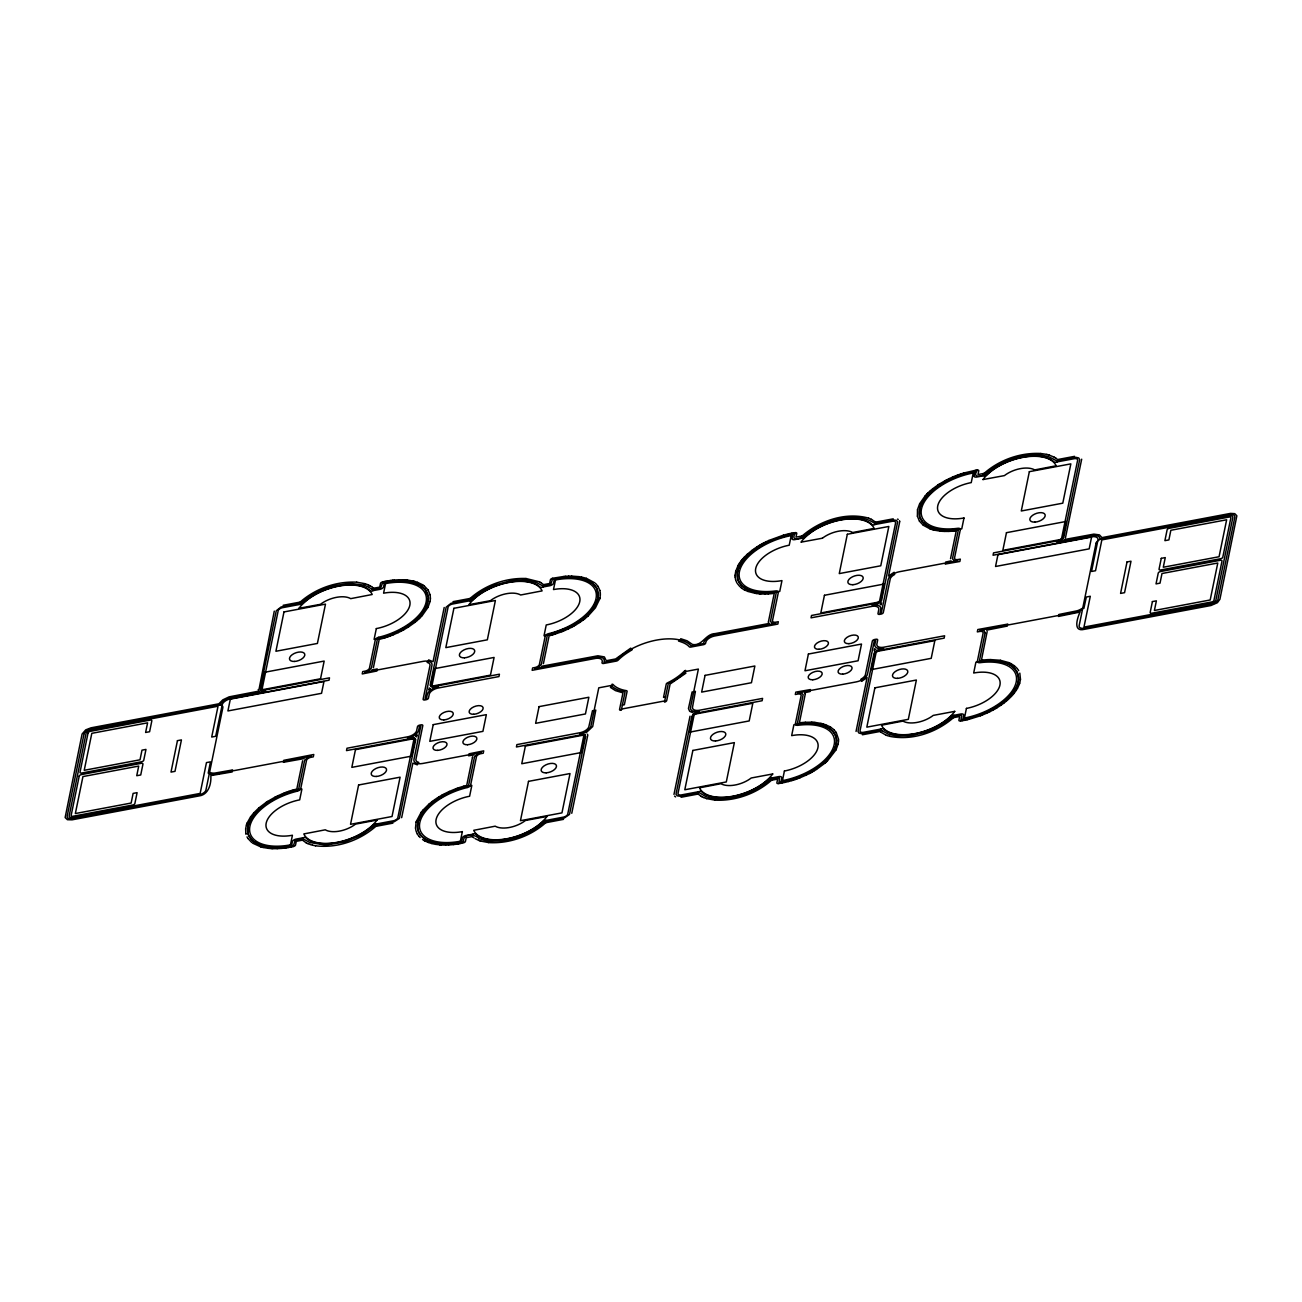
<?xml version="1.0" encoding="UTF-8"?>
<svg xmlns="http://www.w3.org/2000/svg" width="1302" height="1302" viewBox="0 0 1302 1302"><rect width="100%" height="100%" fill="white"/><g stroke="black" fill="none" stroke-linecap="round" stroke-linejoin="round"><path stroke-width="1.5" d="M430.441 598.562L430.165 594.981M600.352 594.933L600.32 593.142M735.109 575.224L735.142 577.014M836.535 740.626C836.144 752.149 826.672 760.775 817.949 767.057M838.521 741.001L838.488 739.194M245.639 828.935L245.85 833.459M430.441 598.611L430.083 601.426M600.352 594.981L600.01 597.797M735.109 575.175L735.679 571.383M838.521 741.05L838.179 743.849M1020.475 679.335L1019.808 673.101M245.639 828.886L246.42 825.045M587.707 735.467L571.757 813.278M673.98 794.432L690.027 716.214M768.457 621.672L774.234 593.419L768.326 593.94M805.173 694.536L799.395 722.805L800.567 722.659M985.142 632.691L983.889 630.51L979.918 630.282L1075.517 612.282A10.481 5.387 -19.8 0 0 1082.108 609.759L1082.467 609.531M1020.475 679.384L1019.694 683.225M1081.685 459.183L1065.443 537.889M960.306 529.702L954.496 558.184A4.199 2.148 -19.8 0 0 957.621 559.616L960.339 559.128L959.851 561.487L945.236 564.043A4.541 2.327 -19.8 0 0 945.626 562.09L951.127 560.853M791.925 538.328L792.527 535.334L791.209 535.578A48.581 24.95 -19.8 0 0 739.78 570.227A48.581 24.95 -19.8 0 0 775.504 590.945A3.597 1.855 -19.8 0 1 778.384 592.231L772.477 620.777A4.199 2.148 -19.8 0 0 775.618 622.226L778.319 621.721L777.831 624.081L713.968 636.125A8.382 4.313 -19.8 0 0 705.961 641.707L705.619 643.155A2.099 1.074 -19.8 0 1 703.389 644.702L690.906 647.061A2.099 1.074 -19.8 0 1 689.311 646.801L688.205 645.694A43.34 22.264 -19.8 0 0 681.19 641.919L678.554 640.991A4.541 2.327 -19.8 0 0 680.767 638.745L687.065 640.796L692.518 644.49C702.575 646.248 705.326 633.797 715.237 633.586L769.108 623.463M973.945 475.735L974.547 472.74L973.229 472.984A48.581 24.95 -19.8 0 0 921.8 507.634A48.581 24.95 -19.8 0 0 957.523 528.335A3.597 1.855 -19.8 0 1 960.404 529.637M580.253 578.267L567.981 577.388L555.726 578.755L553.496 589.562A31.46 16.161 -19.8 0 1 579.748 601.638A31.46 16.161 -19.8 0 1 546.238 624.96L544.024 635.767A50.68 26.024 -19.8 0 0 598.009 598.204L596.983 588.748M737.453 571.969L737.827 579.846L741.619 585.64M917.487 509.766L917.405 516.21M258.252 810.202L251.074 818.925L247.917 826.607A50.68 26.024 -19.8 0 0 290.216 846.056L292.429 835.249A31.46 16.161 -19.8 0 1 266.178 823.173A31.46 16.161 -19.8 0 1 299.688 799.867L301.901 789.045A50.68 26.024 -19.8 0 0 247.917 826.607L248.291 834.484L252.083 840.295M416.656 736.899L417.096 734.8L415.468 736.346M429.269 687.912L428.83 690.011L430.457 688.465M472.447 757.536L466.718 785.415L463.87 786.164M463.463 841.71C462.666 833.264 474.937 833.801 478.99 838.569M543.406 663.646L549.135 635.767L550.339 635.474M794.757 533.869C789.988 543.764 805.84 536.603 808.07 532.697M881.47 602.81L881.047 604.925L879.94 603.884M856.049 731.431L867.083 677.626L861.517 681.32A4.541 2.327 -19.8 0 0 860.964 679.351L861.143 679.074A8.382 4.313 -19.8 0 0 865.358 674.957L872.34 641.072A2.099 1.074 -19.8 0 1 874.586 639.51L875.904 639.266A2.099 1.074 -19.8 0 1 877.662 640.063L876.799 644.457A8.382 4.313 -19.8 0 0 883.082 647.338L944.617 635.783L944.129 638.143L879.989 650.219A4.199 2.148 -19.8 0 0 875.986 653.018L860.004 730.927A4.199 2.148 -19.8 0 0 863.145 732.375L880.901 729.071M899.617 522.183L888.566 575.989L894.132 572.294A4.541 2.327 -19.8 0 0 894.686 574.263L894.507 574.54A8.382 4.313 -19.8 0 0 890.291 578.658L883.309 612.542A2.099 1.074 -19.8 0 1 881.063 614.105L879.745 614.349A2.099 1.074 -19.8 0 1 877.987 613.551L878.85 609.157A8.382 4.313 -19.8 0 0 872.568 606.276L811.032 617.832L811.52 615.472L875.66 603.396A4.199 2.148 -19.8 0 0 879.664 600.596L895.646 522.688A4.199 2.148 -19.8 0 0 892.521 521.256L874.749 524.543M874.179 650.805L874.618 648.689L875.709 649.731M950.525 558.688L956.254 530.809L955.082 530.956M985.142 632.707L979.348 661.09L989.618 660.814M430.083 601.475L427.951 607.399M416.07 822.408L415.517 828.039M598.009 598.204L592.117 609.792M599.783 598.774L599.994 597.846M794.725 533.853L791.453 534.39L789.224 545.212A31.46 16.161 -19.8 0 0 755.713 568.518A31.46 16.161 -19.8 0 0 781.965 580.594L779.752 591.401A50.68 26.024 -19.8 0 1 737.453 571.952L738.267 569.137M838.163 743.914L836.03 749.822M917.487 509.7L919.619 503.793M274.283 611.126L258.724 690.955M302.634 760.759L296.807 789.045L293.943 789.793M373.381 667.682L379.207 639.396L383.716 638.175M444.194 607.497L433.045 661.709L428.618 659.886A4.541 2.327 -19.8 0 1 427.17 662.246L427.251 662.474A8.382 4.313 -19.8 0 1 430.034 665.273L423.134 699.141A2.099 1.074 -19.8 0 0 424.875 699.955L426.21 699.695A2.099 1.074 -19.8 0 0 428.439 698.149L429.383 693.738A8.382 4.313 -19.8 0 1 437.407 688.172L498.943 676.568L499.431 674.208L435.291 686.268A4.199 2.148 -19.8 0 1 432.15 684.819L448.132 606.911A4.199 2.148 -19.8 0 1 452.152 604.112L469.924 600.727M416.07 822.359L416.347 821.416M472.463 757.455L472.545 757.129A3.499 1.79 -19.8 0 1 472.707 756.771M599.766 598.822L595.405 607.839L588.195 615.879M735.695 571.334L738.136 565.377M919.961 507.487L919.603 516.422M246.436 824.996L246.762 824.052M416.363 821.367L421.181 812.318M919.961 507.471L923.899 499.724M1019.352 684.217L1019.678 683.273M246.778 824.003L247.136 823.059M738.267 569.12L740.041 565.263M1019.336 684.266L1017.513 688.237M247.152 823.01L250.521 816.972M426.031 607.562L428.407 597.309L425.168 589.464M426.031 607.578L423.655 611.468M427.919 607.448L422.239 615.537M919.651 503.728L925.331 495.655M835.998 749.887L827.421 760.954M738.169 565.328L739.373 563.343M740.041 565.247L740.61 564.287M1015.039 689.344C1023.453 678.83 1015.641 663.694 1002.849 662.279M1017.48 688.302L1016.276 690.272M740.61 564.271L743.361 560.365M1015.039 689.344L1011.491 694.226M739.406 563.278L740.805 561.308M1016.244 690.337L1014.063 693.331M250.57 816.924L253.76 812.904M422.955 612.445L423.655 611.484M923.915 499.708L932.981 490.138L945.724 481.642M422.938 612.461L411.106 623.756L396.003 632.447M421.23 812.269L422.808 810.3M740.838 561.243L741.587 560.283M592.101 609.808L588.65 613.665M741.635 560.234L742.433 559.274M743.361 560.348L745.9 557.468M1013.233 694.34L1014.014 693.38M422.857 810.235L428.749 804.327M742.465 559.209L744.239 557.256M1011.475 694.243L1001.205 703.585M1013.184 694.405L1011.426 696.358M422.19 615.586L420.351 617.539M253.809 812.855L258.821 807.956M925.364 495.606L927.219 493.653M744.288 557.207L747.267 554.278M745.9 557.451L752.084 551.82M1011.377 696.407L1008.383 699.337M419.342 618.531L420.302 617.587M588.634 613.681L585.607 616.497M927.268 493.604L928.228 492.661M299.948 602.273L299.509 602.696A2.278 1.172 -19.8 0 0 299.834 604.323A2.278 1.172 -19.8 0 0 302.894 603.363A41.436 21.271 -19.8 0 1 370.126 590.701A2.278 1.172 -19.8 0 0 373.007 590.555A2.278 1.172 -19.8 0 0 374.065 588.667L372.372 587.235M376.05 826.168L376.506 825.745A2.278 1.172 -19.8 0 0 376.18 824.117A2.278 1.172 -19.8 0 0 373.121 825.077A41.436 21.271 -19.8 0 1 305.872 837.739A2.278 1.172 -19.8 0 0 302.992 837.886A2.278 1.172 -19.8 0 0 301.934 839.774L306.051 842.736M801.886 536.164L801.43 536.587A2.278 1.172 -19.8 0 0 801.772 538.231A2.278 1.172 -19.8 0 0 804.831 537.254A41.436 21.271 -19.8 0 1 872.063 524.592A2.278 1.172 -19.8 0 0 874.944 524.446A2.278 1.172 -19.8 0 0 876.002 522.558L875.693 522.281M983.905 473.57L983.449 473.993A2.278 1.172 -19.8 0 0 983.791 475.621A2.278 1.172 -19.8 0 0 986.851 474.644A41.436 21.271 -19.8 0 1 1054.083 461.998A2.278 1.172 -19.8 0 0 1056.964 461.852A2.278 1.172 -19.8 0 0 1058.021 459.964L1057.712 459.671M771.744 780.061L772.2 779.621A2.278 1.172 -19.8 0 0 771.858 777.994A2.278 1.172 -19.8 0 0 768.798 778.97A41.436 21.271 -19.8 0 1 701.566 791.616A2.278 1.172 -19.8 0 0 698.686 791.762A2.278 1.172 -19.8 0 0 697.628 793.65L700.899 796.14M419.277 618.58L417.177 620.484M258.268 810.186L259.277 809.258M376.034 826.184C359.775 840.522 337.185 848.448 315.523 845.795M801.918 536.147C819.674 520.751 845.34 511.767 868.548 518.115M928.293 492.612L930.377 490.708M983.921 473.537C999.236 459.932 1020.182 452.429 1040.672 453.487M771.728 780.077C756.397 793.683 735.467 801.186 714.977 800.144M826.363 761.93L827.372 761.003M472.691 597.943L470.657 599.473L451.045 603.314L446.179 607.139L430.148 685.291L432.264 687.407L438.432 686.821A10.481 5.387 -19.8 0 0 427.251 694.584L426.454 698.523L425.119 698.767L431.971 665.355A10.481 5.387 -19.8 0 0 423.231 661.335L364.772 672.337L368.775 670.79L371.379 668.04L377.401 639.184L389.884 634.969M259.293 809.242L267.415 802.943M588.146 615.927L584.793 618.775M747.332 554.229L751.889 550.453M825.273 762.907L826.314 761.995M1007.292 700.313L1008.318 699.386M303.22 601.182L300.729 603.103L281.069 606.976L276.268 610.768L260.27 688.579L261.523 690.776L265.543 691.004L231.317 697.449A10.481 5.387 -19.8 0 0 220.315 704.626L219.843 704.968M472.691 597.943L479.803 592.556M987.176 472.463C984.052 476.158 972.057 479.103 976.614 471.259M303.236 601.166L309.892 596.186M987.176 472.463L988.592 471.275M417.128 620.533L414.866 622.405M258.886 807.907L266.194 802.357M585.591 616.513L571.757 625.92M428.797 804.278L432.264 801.462M930.442 490.659L932.688 488.787M825.208 762.956L816.549 769.384M1006.153 701.273L1007.227 700.362M949.549 719.339L952.852 716.67L960.827 715.14L961.739 715.644L960.909 719.762L972.106 717.369M949.549 719.355L945.48 722.431M1006.088 701.322L1003.761 703.178M988.609 471.275L993.28 467.841M766.064 783.12L771.11 779.182L779.442 777.831L779.035 782.356L791.681 779.507L804.066 774.885M414.817 622.454L408.47 626.962M583.573 619.719L584.728 618.824M752.1 551.82L765.137 543.487M932.753 488.738L937.749 485.109M766.048 783.137L753.435 790.867M808.086 532.697L815.882 527.603M583.508 619.768L579.732 622.454M751.954 550.404L754.428 548.614M432.329 801.414L434.803 799.623M1003.696 703.226L1001.222 705.017M436.056 800.177C426.682 806.931 415.468 817.265 417.958 830.041M1001.189 703.601L987.6 711.576M945.464 722.447L939.165 726.337M754.493 548.565L757.08 546.824M434.868 799.574L437.472 797.849M436.072 800.16L452.95 791.063M817.933 767.073L814.059 769.596M1001.157 705.066L997.186 707.653M993.296 467.825L1006.088 460.989M266.275 802.309L267.545 801.479M267.431 802.943L278.514 796.694L290.818 791.86M579.667 622.502L575.598 625.041M937.831 485.06L939.1 484.23M309.892 596.17L312.171 594.754M479.82 592.54L486.932 588.455M408.389 627.011L404.238 629.501M267.61 801.43L274.722 797.345M757.162 546.775L758.464 545.961M437.537 797.8L438.839 796.987M939.181 484.181L944.796 480.877M816.468 769.433L813.766 771.093M758.545 545.912L759.88 545.115M438.92 796.938L441.687 795.31M814.043 769.612L805.58 774.185M995.77 708.5L997.104 707.702M312.171 594.737L322.131 589.708M574.166 625.871L575.517 625.09M759.945 545.066L761.312 544.285M812.318 771.923L813.685 771.142M994.337 709.33L995.704 708.548M815.882 527.603L818.323 526.285M402.774 630.314L404.157 629.55M572.701 626.685L574.084 625.92M761.393 544.252L762.777 543.487M441.769 795.262L443.152 794.513M810.869 772.737L812.253 771.972M992.873 710.127L994.272 709.362M401.293 631.096L402.709 630.347M571.741 625.937L548.777 634.741M571.22 627.466L572.62 626.718M762.842 543.439L764.258 542.69M944.861 480.845L946.277 480.096M945.74 481.626L951.567 478.745M443.233 794.464L444.633 793.715M809.372 773.518L810.788 772.77M992.808 710.176L989.878 711.689M937.945 727.004L926.243 732.066M818.323 526.285L822.766 524.153M401.211 631.128L398.249 632.593M571.139 627.499L568.177 628.98M764.339 542.657L765.771 541.925M765.153 543.471L774.104 539.419M274.803 797.312L276.219 796.58M946.359 480.047L949.321 478.583M444.714 793.683L449.223 791.486M585.916 732.912L592.687 726.549L595.795 710.078A4.541 2.327 -19.8 0 1 592.491 710.697L588.781 727.004A8.382 4.313 -19.8 0 1 580.773 732.57L516.91 744.614L516.422 746.974L580.562 734.93A4.199 2.148 -19.8 0 1 583.687 736.362L567.705 814.271A4.199 2.148 -19.8 0 1 563.701 817.07L545.912 820.455M809.291 773.567L806.345 775.032M486.932 588.439L489.454 587.218M765.853 541.892L768.847 540.476M276.301 796.547L277.749 795.847M989.797 711.722L986.802 713.154M753.419 790.867C739.731 797.263 723.896 801.202 708.906 797.573M398.168 632.642L393.546 634.692M568.095 629.012L565.052 630.38M949.402 478.55L952.429 477.167M277.831 795.799L282.453 793.764M804.099 774.869L805.564 774.185M806.263 775.064L800.03 777.75M987.583 711.592L978.437 715.351M489.471 587.218L492.709 585.802M395.987 632.447L389.9 634.969M768.929 540.428L783.397 535.171M951.583 478.745L957.67 476.223M449.304 791.453L455.586 788.866M1100.434 539.256L1100.06 539.077A10.481 5.387 -19.8 0 0 1091.239 535.627L1057.029 542.055L1061.456 540.249L1063.75 537.4L1079.683 459.59L1078.723 457.946L1076.119 457.36L1056.524 460.875L1054.311 459.525M986.721 713.187L982.05 715.156M822.783 524.153L826.054 522.786M563.473 631.063L564.97 630.428M952.511 477.134L954.008 476.499M372.811 590.652L380.005 589.334A3.532 1.823 -19.8 0 0 383.618 586.763L384.22 583.833L385.555 583.573A48.581 24.95 -19.8 0 1 426.324 600.873A48.581 24.95 -19.8 0 1 378.898 637.231M542.739 587.023L549.916 585.705A3.532 1.823 -19.8 0 0 553.545 583.133L554.147 580.204L555.482 579.943A48.581 24.95 -19.8 0 1 596.235 597.244A48.581 24.95 -19.8 0 1 548.809 633.602M1056.768 461.95L1074.524 458.646A4.199 2.148 -19.8 0 1 1077.665 460.094L1061.683 538.003A4.199 2.148 -19.8 0 1 1057.68 540.786L993.54 552.878L993.052 555.238L1091.776 536.684A8.382 4.313 -19.8 0 1 1098.058 539.565L1091.548 571.464L1095.535 570.715L1101.85 539.891L1229.739 515.804A4.199 2.148 -19.8 0 1 1232.88 517.252L1215.856 600.271A4.199 2.148 -19.8 0 1 1211.853 603.054L1083.964 627.092L1090.295 596.267L1086.307 597.032L1083.882 608.36A2.099 1.074 -19.8 0 0 1081.311 608.897L1081.034 609.076A8.382 4.313 -19.8 0 1 1076.542 610.931L1058.9 614.479A4.541 2.327 -19.8 0 1 1058.493 616.432L1080.042 612.038C1077.031 618.694 1073.011 632.04 1084.143 629.371L1210.974 605.511L1217.419 602.68L1219.909 599.278L1236.867 515.787L1234.752 513.655L1230.52 513.395L1101.964 537.612L1099.441 534.894L1093.875 534.129L1064.173 539.581M303.187 837.788L296.01 839.106A3.532 1.823 -19.8 0 0 292.38 841.678L291.778 844.607L290.46 844.868A48.581 24.95 -19.8 0 1 249.691 827.567A48.581 24.95 -19.8 0 1 297.116 791.209M473.114 834.159L465.937 835.477A3.532 1.823 -19.8 0 0 462.308 838.049L461.705 840.978L460.371 841.238A48.581 24.95 -19.8 0 1 419.602 823.938A48.581 24.95 -19.8 0 1 467.027 787.58M698.881 791.665L681.125 794.969A4.199 2.148 -19.8 0 1 677.984 793.52L693.966 715.612A4.199 2.148 -19.8 0 1 697.97 712.829L762.109 700.736L762.598 698.393L698.735 710.371A8.382 4.313 -19.8 0 1 692.452 707.491L695.414 691.329A4.541 2.327 -19.8 0 1 692.111 691.948L688.449 708.532L689.686 711.299L693.038 712.747M322.147 589.692L324.784 588.634M1006.104 460.989L1008.741 459.932M492.726 585.802L494.044 585.265M391.951 635.327L393.464 634.725M561.878 631.698L563.392 631.096M954.106 476.467L955.619 475.865M282.534 793.715L284.064 793.113M452.966 791.046L456.025 789.842M494.044 585.265L512.353 580.383M826.07 522.786L836.226 519.514M390.34 635.946L391.869 635.36M774.12 539.419L791.437 534.406A50.68 26.024 -19.8 0 0 737.453 571.952M955.701 475.832L957.23 475.246M561.78 631.73L555.368 634.009M284.145 793.081L285.675 792.495M798.419 778.368L799.949 777.799M980.439 715.774L981.968 715.189M324.8 588.634L328.153 587.43M1008.741 459.915L1020.963 456.27L1032.942 454.691M520.475 836.437L533.755 830.074L544.936 821.806L564.287 818.03L569.495 814.401L585.656 736.232L584.061 733.905L579.748 733.921A10.481 5.387 -19.8 0 0 590.913 726.158L598.774 687.83L611.256 685.47L612.396 686.626A45.44 23.338 -19.8 0 0 622.861 691.443L625.09 691.834L621.314 710.225A2.099 1.074 -19.8 0 1 619.557 709.427L622.958 692.876L615.455 690.613L610.426 687.407A4.541 2.327 -19.8 0 0 612.021 684.396L612.038 684.234A2.099 1.074 -19.8 0 1 613.096 684.543L614.202 685.666A43.34 22.264 -19.8 0 0 624.179 690.239L626.311 690.63A2.099 1.074 -19.8 0 1 627.076 691.46L624.358 704.74L622.356 705.114M520.458 836.437L506.869 840.246M388.712 636.548L390.258 635.978M957.312 475.214L958.842 474.644M957.686 476.223L963.952 474.107M285.756 792.462L287.286 791.909M455.667 788.833L457.214 788.28M456.058 789.842L460.729 788.231M796.808 778.97L798.338 778.401M980.357 715.807L968.948 719.322M387.085 637.101L388.631 636.564M958.939 474.612L960.485 474.091M287.384 791.876L288.914 791.339M457.295 788.247L458.841 787.71M978.42 715.368L972.138 717.353M795.164 779.524L796.71 779.003M926.227 732.066L910.619 735.809L896.248 736.021M328.153 587.43L332.921 585.981M385.441 637.638L387.003 637.134M960.567 474.058L962.113 473.554M289.011 791.307L290.558 790.802M458.922 787.677L463.772 786.18M793.536 780.061L795.083 779.556M383.797 638.143L385.359 637.671M962.211 473.521L963.773 473.049M553.724 634.513L555.287 634.041M290.655 790.77L292.201 790.298M290.834 791.844L298.663 789.175L304.619 760.401L307.239 757.65L311.227 756.104L215.595 774.104A10.481 5.387 -19.8 0 1 209.557 773.958L209.264 773.844M460.745 788.215L462.308 787.743M791.893 780.582L793.439 780.093M345.144 841.873L361.451 835.07L375.009 825.435L394.294 821.676L399.389 818.356L415.777 739.52L413.662 737.404L407.493 737.99A10.481 5.387 -19.8 0 0 418.674 730.227L419.472 726.288L420.806 726.044L413.955 759.457A10.481 5.387 -19.8 0 0 422.694 763.477L481.154 752.475L477.15 754.021L474.546 756.771L468.541 785.627L462.34 787.726M345.128 841.873L325.744 845.079L309.941 842.573M963.854 473.017L975.296 470.331M963.968 474.107L970.299 472.447M552.064 635.002L553.627 634.546M292.299 790.265L293.861 789.809M791.795 780.598L788.589 781.509M783.478 535.138L788.361 533.901M550.42 635.441L551.983 635.018M332.921 585.981L349.001 583.41M548.76 634.741L547.231 635.718L541.323 664.362L538.702 667.161L534.731 668.691L595.47 657.266A10.481 5.387 -19.8 0 1 604.226 661.286L604.014 662.279L616.497 659.919L618.222 658.226A45.44 23.338 -19.8 0 1 689.995 644.718L691.15 645.873L703.617 643.53L703.829 642.537A10.481 5.387 -19.8 0 1 714.993 634.774L775.764 623.332L772.102 623.235L770.458 621.282L776.285 592.459L761.784 592.703M463.431 841.743L461.722 842.117M788.491 781.525L785.285 782.307M382.707 581.896L382.479 581.945A2.099 1.074 -19.8 0 0 380.493 583.394L379.712 587.121L373.641 588.26M836.226 519.514C848.888 516.194 863.828 515.706 874.765 523.437L893.546 519.97L896.394 520.377L897.648 521.89L881.633 600.32L877.955 603.689L872.047 605.218A10.481 5.387 -19.8 0 1 880.787 609.238L879.989 613.177L881.308 612.917L888.176 579.504A10.481 5.387 -19.8 0 1 899.34 571.741L957.784 560.739L953.78 560.511L952.478 558.688L958.321 530.077L957.263 529.523M293.438 846.512L293.568 846.479A2.099 1.074 -19.8 0 0 295.521 845.047L296.286 841.32L302.373 840.181M552.618 578.267L552.39 578.332A2.099 1.074 -19.8 0 0 550.404 579.764L549.639 583.491L543.552 584.631L540.721 582.547M967.305 719.713L968.867 719.339M382.788 581.88L384.35 581.538M970.316 472.447L976.598 471.259M552.715 578.251L564.01 576.444M788.442 533.885L790.005 533.543M291.664 846.902L293.21 846.56M965.645 720.071L967.207 719.729M563.473 819.365L545.782 822.718M461.575 843.273L463.479 842.85A2.099 1.074 -19.8 0 0 465.449 841.418L466.214 837.691L472.284 836.551M785.187 782.323L781.981 782.99M384.432 581.522L385.994 581.213M790.086 533.527L791.649 533.234M290.216 846.056L293.552 845.356L295.098 840.539L303.171 838.895L309.925 842.573M290.02 847.228L291.567 846.918M964.001 720.397L965.563 720.087M461.705 842.117L447.888 843.794M459.932 843.598L461.494 843.289M283.12 605.3L300.144 602.094C315.442 588.585 336.307 581.131 356.715 582.189M984.1 473.391L978.014 474.53L978.762 470.819A2.099 1.074 -19.8 0 0 977.265 470.022L977.021 470.055M1074.606 456.351L1057.582 459.557L1055.955 458.255M300.127 604.372L282.225 607.741A4.199 2.148 -19.8 0 0 278.221 610.54L262.239 688.449A4.199 2.148 -19.8 0 0 265.38 689.897L329.504 677.837L329.032 680.197L230.291 698.8A8.382 4.313 -19.8 0 0 222.284 704.366L215.693 736.297L211.705 737.046L218.036 706.221L90.147 730.259A4.199 2.148 -19.8 0 0 86.144 733.042L69.12 816.077A4.199 2.148 -19.8 0 0 72.261 817.51L200.15 793.423L206.465 762.598L210.452 761.849L208.222 773.16A2.099 1.074 -19.8 0 1 210.778 772.721L211.005 772.802A8.382 4.313 -19.8 0 0 215.058 773.046L232.619 769.97A4.541 2.327 -19.8 0 0 232.212 771.923L210.826 775.601C211.445 783.918 208.466 794.855 198.994 795.945L72.066 819.821L67.395 819.707L65.133 817.542L82.091 734.035L85.672 729.885L91.026 727.818L218.882 703.796L222.772 699.874L229.103 696.863L258.87 691.134M984.084 475.653L976.858 477.02A3.532 1.823 -19.8 0 1 973.896 475.735M453.031 601.67L470.055 598.464M802.081 535.985L795.994 537.14L796.759 533.429A2.099 1.074 -19.8 0 0 795.245 532.632L795.131 532.632M490.382 600.694L468.964 604.649A40.899 20.995 -19.8 0 1 508.659 582.515A40.899 20.995 -19.8 0 1 542.104 590.88L520.654 594.998A20.93 10.741 -19.8 0 0 490.398 600.694M822.392 538.214L800.974 542.169A40.899 20.995 -19.8 0 1 840.685 520.035A40.899 20.995 -19.8 0 1 874.13 528.4L852.664 532.518A20.93 10.741 -19.8 0 0 822.408 538.214M371.933 669.846L377.336 669.033A4.541 2.327 -19.8 0 0 376.929 670.986L362.233 673.948L362.705 671.588L365.423 671.067A4.199 2.148 -19.8 0 0 369.426 668.268L375.301 639.803A3.548 1.823 -19.8 0 1 378.654 637.264M541.844 666.217L597.927 655.785L604.372 656.908L606.244 660.716L615.618 658.958L630.77 648.119A4.541 2.327 -19.8 0 0 632.186 649.714L628.947 651.749A43.34 22.264 -19.8 0 0 619.752 658.584L618.076 660.212A2.099 1.074 -19.8 0 1 616.253 661.107L603.786 663.45A2.099 1.074 -19.8 0 1 602.029 662.653L602.289 661.204A8.382 4.313 -19.8 0 0 596.007 658.324L532.144 670.318L532.632 667.959L535.35 667.438A4.199 2.148 -19.8 0 0 539.353 664.638L545.212 636.173A3.548 1.823 -19.8 0 1 548.565 633.635M304.082 758.594L283.348 762.305A4.541 2.327 -19.8 0 0 283.755 760.335L313.782 754.493L313.294 756.853L310.576 757.373A4.199 2.148 -19.8 0 0 306.572 760.173L300.713 788.638A3.548 1.823 -19.8 0 1 297.361 791.177M986.542 630.168L1007.357 626.05A4.541 2.327 -19.8 0 1 1007.764 624.097L977.818 629.533L977.33 631.893L980.048 631.405A4.199 2.148 -19.8 0 1 983.173 632.837L977.363 661.302A3.597 1.855 -19.8 0 0 980.146 662.669A48.581 24.95 -19.8 0 1 1015.869 683.387A48.581 24.95 -19.8 0 1 964.44 718.037L963.122 718.281L963.724 715.286A3.532 1.823 -19.8 0 0 960.811 714.001L953.715 715.368M665.517 696.993L663.532 697.367L666.25 684.087A2.099 1.074 -19.8 0 1 667.438 682.899L669.912 681.646A43.34 22.264 -19.8 0 0 682.655 672.776L684.315 671.148A2.099 1.074 -19.8 0 1 685.584 670.4L685.552 670.563A4.541 2.327 -19.8 0 0 685.91 673.167L670.107 684.006L666.705 700.557A2.099 1.074 -19.8 0 1 664.476 702.103L668.251 683.713L670.823 682.411A45.44 23.338 -19.8 0 0 684.185 673.118L685.91 671.425L698.377 669.082L690.516 707.409A10.481 5.387 -19.8 0 0 699.272 711.429L694.617 713.089L691.899 716.214L675.982 794.318L677.235 795.831L680.083 796.238L699.369 792.739L705.619 796.466M621.559 709.053L664.72 700.932M473.993 754.965L468.59 755.778A4.541 2.327 -19.8 0 0 468.997 753.825L483.709 750.863L483.221 753.223L480.503 753.744A4.199 2.148 -19.8 0 0 476.499 756.543L470.624 785.008A3.548 1.823 -19.8 0 1 467.288 787.547M804.538 692.762L810.023 691.541A4.541 2.327 -19.8 0 1 810.43 689.572L795.799 692.143L795.31 694.503L798.028 693.999A4.199 2.148 -19.8 0 1 801.169 695.447L795.327 723.961A3.597 1.855 -19.8 0 0 798.142 725.279A48.581 24.95 -19.8 0 1 833.85 745.981A48.581 24.95 -19.8 0 1 782.421 780.647L781.102 780.875L781.721 777.88A3.532 1.823 -19.8 0 0 778.791 776.594L771.695 777.961M376.001 824.085L393.79 820.699A4.199 2.148 -19.8 0 0 397.794 817.9L413.776 739.992A4.199 2.148 -19.8 0 0 410.635 738.543L346.495 750.603L346.983 748.243L408.535 736.639A8.382 4.313 -19.8 0 0 416.542 731.073L417.486 726.662A2.099 1.074 -19.8 0 1 419.716 725.116L421.051 724.856A2.099 1.074 -19.8 0 1 422.792 725.67L415.891 759.538A8.382 4.313 -19.8 0 0 418.674 762.337L418.756 762.565A4.541 2.327 -19.8 0 0 417.307 764.86L412.88 763.102L401.732 817.314A3.499 1.79 -19.8 0 1 401.586 817.672M375.871 826.347L392.895 823.141M880.087 731.464L862.396 734.767M953.569 717.63L959.655 716.491L958.907 720.185A2.099 1.074 -19.8 0 0 960.404 720.999L960.648 720.966M681.044 797.263L698.067 794.057M771.565 780.223L777.636 779.084L776.887 782.73A2.099 1.074 -19.8 0 0 778.384 783.592L778.629 783.56M506.852 840.246L504.834 840.604M386.076 581.197L387.638 580.92M791.73 533.202L793.276 532.925M962.373 720.69L963.919 720.413M290.2 846.056L285.529 846.805M288.377 847.521L289.923 847.244M780.354 783.283L781.9 783.007M458.288 843.891L459.85 843.615M975.393 470.315L976.923 470.071M387.719 580.904L389.265 580.659M793.374 532.925L794.92 532.664M893.253 518.847L875.579 522.151L871.445 519.352M960.746 720.95L962.276 720.706M286.749 847.781L288.295 847.537M778.726 783.544L780.272 783.299M456.66 844.152L458.206 843.908M504.151 840.701L490.187 841.287M389.347 580.643L390.877 580.432M390.47 581.636L382.495 583.068L380.656 588.016L371.64 589.269M285.122 848.009L286.668 847.797M455.049 844.38L456.579 844.168M512.37 580.383L525.08 579.862L535.545 582.059M390.974 580.415L392.488 580.236M390.502 581.636L405.134 581.18M957.068 529.556L942.436 529.995M982.587 660.065L981.415 660.212L987.176 631.503M285.512 846.805L273.632 847.423M283.527 848.204L285.04 848.025M453.438 844.575L454.968 844.396M392.569 580.22L394.083 580.074M953.487 531.118L955.001 530.972M982.668 660.049L987.323 659.675M800.665 722.659L805.303 722.268M801.641 723.717L797.329 723.684L803.155 694.65L801.527 692.973L797.898 692.876L856.309 681.89A10.481 5.387 -19.8 0 0 867.49 674.111L874.342 640.698L875.66 640.438L874.863 644.376A10.481 5.387 -19.8 0 0 883.619 648.396L877.206 650.17L874.033 653.246L857.985 731.398L858.913 733.059L861.55 733.661L881.015 730.162L883.016 731.252M281.932 848.367L283.429 848.22M453.356 844.591L448.702 844.965M953.406 531.118L948.8 531.411M394.164 580.057L398.77 579.781M564.091 576.428L565.589 576.314M801.658 723.717L815.882 723.912M281.85 848.383L277.245 848.66M565.67 576.298L568.681 576.151M768.245 593.956L765.267 594.038M987.404 659.658L990.399 659.577M805.385 722.268L811.358 722.219M448.62 844.982L445.642 845.063M1032.958 454.691L1040.282 454.87M349.001 583.41L350.889 583.361M948.719 531.411L944.292 531.411M568.762 576.151L571.708 576.119M398.851 579.781L403.262 579.781M447.855 843.794C436.935 844.087 421.962 842.052 417.958 830.058M277.163 848.66L272.736 848.66M350.905 583.361L364.251 585.184M765.185 594.038L760.824 593.94M990.464 659.577L1000.359 660.293M989.634 660.814L999.171 661.497M445.561 845.063L441.199 844.965M571.79 576.119L578.837 576.64M942.843 531.33L944.227 531.395M403.343 579.781L404.727 579.862M811.439 722.219L812.806 722.284M273.615 847.423L262.125 845.682L253.532 841.515M271.288 848.595L272.655 848.66M525.975 578.511C505.502 577.714 484.588 585.265 469.42 599.066A2.278 1.172 -19.8 0 0 469.762 600.71A2.278 1.172 -19.8 0 0 472.805 599.734A41.436 21.271 -19.8 0 1 540.053 587.072A2.278 1.172 -19.8 0 0 542.934 586.925A2.278 1.172 -19.8 0 0 543.992 585.037L543.683 584.761M941.411 531.232L942.762 531.33M801.951 538.247L794.838 539.614A3.532 1.823 -19.8 0 1 791.876 538.344M761.768 592.703L757.764 592.312M759.408 593.826L760.759 593.924M404.792 579.862L406.143 579.96M812.887 722.284L814.238 722.382M439.783 844.852L441.134 844.949M271.207 848.578L268.456 848.351M526.008 578.511L539.402 581.831M1040.705 453.487L1046.792 454.398M356.748 582.189L365.048 583.703M714.944 800.128L706.644 798.631M488.575 842.573C509.473 843.859 530.939 836.177 546.433 822.115A2.278 1.172 -19.8 0 0 546.091 820.488A2.278 1.172 -19.8 0 0 543.032 821.448A41.436 21.271 -19.8 0 1 475.8 834.11A2.278 1.172 -19.8 0 0 472.919 834.256A2.278 1.172 -19.8 0 0 471.861 836.144L472.17 836.437M490.187 841.287L487.339 840.946M942.42 529.995L933.68 528.433M940.028 531.102L941.346 531.232M759.326 593.826L756.641 593.533M406.224 579.96L407.542 580.09M405.15 581.197L413.89 582.759M814.303 722.382L815.638 722.512M439.702 844.852L435.665 844.347M488.543 842.557L480.877 841.108M1040.282 454.87L1048.191 456.481L1054.311 459.508M939.946 531.086L934.738 530.223M407.624 580.106L412.832 580.969M815.703 722.529L820.911 723.391M268.391 848.334L263.183 847.488M896.248 736.021L888.534 734.214L883.016 731.252M757.748 592.312L750.554 590.685M755.29 593.321L756.56 593.517M578.902 576.64L581.473 577.063M815.898 723.912C824.98 724.84 836.372 730.08 836.535 740.61M487.339 840.946L485.711 840.669M315.507 845.795L312.61 845.193M755.225 593.321L747.999 591.45M1000.424 660.293L1008.741 662.588M999.187 661.497L1002.833 662.262M435.6 844.347L431.857 843.55M485.695 840.669L478.99 838.569M581.555 577.079L586.356 578.316M580.269 578.267L585.998 579.862M1046.808 454.414L1049.005 454.984M933.501 529.93L934.673 530.207M412.897 580.969L414.069 581.262M820.976 723.407L822.148 723.684M261.946 847.179L263.118 847.472M889.754 736.33C912.572 740.903 937.098 732.31 954.22 717.028A2.278 1.172 -19.8 0 0 953.878 715.4A2.278 1.172 -19.8 0 0 950.818 716.36A41.436 21.271 -19.8 0 1 883.586 729.022M312.578 845.193L310.966 844.738M889.738 736.33L887.101 735.5M932.297 529.605L933.436 529.914M414.134 581.278L415.273 581.587M822.213 723.7L823.352 724.01M431.792 843.533L428.374 842.475M260.742 846.853L261.881 847.163M708.89 797.573L705.635 796.466M933.664 528.433L928.489 526.399M932.232 529.588L930.019 528.84M415.338 581.603L417.551 582.336M413.906 582.759L419.993 585.282M823.417 724.042L825.631 724.775M260.677 846.837L252.604 843.126M1049.021 455L1054.311 457.214M365.081 583.703L368.092 584.81M706.628 798.614L703.601 797.524M480.845 841.108L479.82 840.767M310.397 844.575L307.907 843.631M364.251 585.184L368.938 587.283M750.538 590.685L747.429 589.464M586.405 578.348L594.916 582.905M479.803 840.767L478.81 840.408M868.58 518.115L871.429 519.352M887.069 735.5L886.109 735.125M929.953 528.824L923.346 525.276M897.534 519.107L897.875 519.238A3.499 1.79 -19.8 0 1 898.217 519.417M747.934 591.433L744.874 590.083M586.014 579.862L593.142 583.882L596.983 588.732M825.696 724.791L829.716 726.646M417.617 582.368L422.548 584.744M428.309 842.443L425.249 841.108M478.778 840.392L475.149 838.651M535.561 582.059L542.755 585.916L550.827 584.273L552.373 579.471L555.71 578.755A50.68 26.024 -19.8 0 1 598.009 598.204M1008.79 662.62L1010.775 663.532M885.588 734.914L880.998 732.229M368.124 584.81L369.931 585.688M703.585 797.508L701.762 796.645M307.89 843.631L306.084 842.752M747.413 589.464L741.635 585.656M539.435 581.831L540.704 582.547M927.577 525.91L928.472 526.399M1010.824 663.548L1014.323 665.745M743.914 589.578L744.825 590.066M675.592 796.905L674.566 796.157M424.289 840.604L425.201 841.092M369.947 585.705L371.981 586.942M701.745 796.629L700.915 796.157M1054.343 457.23L1055.938 458.239M927.561 525.894L922.402 521.728L919.847 517.252M743.865 589.546L742.14 588.471M829.765 726.662L830.627 727.183M420.009 585.282L425.168 589.464M424.24 840.571L422.515 839.497M368.938 587.283L371.64 589.253M830.676 727.216L833.801 729.608M422.597 584.777L424.224 585.916M473.928 837.853L472.187 836.437M742.091 588.439L740.545 587.251M880.982 732.212L879.647 731.057A2.278 1.172 -19.8 0 1 880.705 729.169A2.278 1.172 -19.8 0 1 883.586 729.022M923.297 525.243L919.456 521.158M1014.372 665.778L1017.122 668.382M424.273 585.949L428.114 590.034M253.516 841.515L252.1 840.295M251.742 842.492L247.901 838.423M739.796 586.567L736.965 583.003M833.85 729.641L836.193 732.456M595.681 583.589L598.041 586.405M420.172 837.593L418.902 836.258M418.886 836.209L417.34 834.012M1017.725 669.147L1018.685 670.628M919.424 521.125L917.422 516.243M836.226 732.489L838.488 739.145M598.057 586.437L599.864 590.441M428.146 590.066L430.148 594.933M247.868 838.374L247.006 836.861M417.324 833.98L416.249 831.587M804.913 693.282L805.027 693.543A3.499 1.79 -19.8 0 1 805.108 693.852L805.075 693.673M736.525 582.157L735.597 579.715M587.446 734.214L587.56 734.474A3.499 1.79 -19.8 0 1 587.609 734.605L587.674 734.881M899.568 520.93L899.633 521.207A3.499 1.79 -19.8 0 1 899.649 521.532L899.649 521.353M768.554 622.535L768.489 622.258A3.499 1.79 -19.8 0 1 768.473 621.933L768.473 622.112M735.597 579.667L735.142 577.063M599.88 590.49L600.32 593.094M415.973 830.692L415.517 828.088M245.85 833.508L246.045 834.322M258.252 689.93A3.499 1.79 -19.8 0 1 258.235 689.604M84.093 733.661L67.151 816.224A6.298 3.239 -19.8 0 0 72.391 818.632L199.222 794.757A6.298 3.239 -19.8 0 0 205.928 790.102L222.87 707.539A6.298 3.239 -19.8 0 0 217.613 705.131L90.782 728.99A6.298 3.239 -19.8 0 0 84.093 733.661M79.194 776.155L71.138 815.475A2.099 1.074 -19.8 0 0 72.879 816.273L132.641 805.027A2.099 1.074 -19.8 0 0 134.887 803.464L137.101 792.658L133.113 793.406L131.144 803.041L75.353 813.538L82.937 776.578L138.712 766.081L136.743 775.715L140.73 774.967L142.943 764.16A2.099 1.074 -19.8 0 0 141.202 763.346L81.424 774.592A2.099 1.074 -19.8 0 0 79.194 776.155M88.064 732.912L80.008 772.216A2.099 1.074 -19.8 0 0 81.749 773.03L141.511 761.784A2.099 1.074 -19.8 0 0 143.757 760.222L145.97 749.415L141.983 750.164L140.014 759.798L84.223 770.296L91.807 733.335L147.598 722.838L145.612 732.473L149.6 731.724L151.813 720.917A2.099 1.074 -19.8 0 0 150.072 720.104L90.31 731.35A2.099 1.074 -19.8 0 0 88.064 732.912M177.446 740.659L171.001 772.102L174.989 771.354L181.434 739.91L177.446 740.659M230.34 699.141L227.915 710.941L321.545 693.315L323.97 681.516L230.34 699.141M264.404 672.32L260.774 690.011L320.536 678.765L324.165 661.074L264.404 672.32M283.982 611.94L275.91 651.26L317.411 643.448L325.484 604.128L283.982 611.94M376.327 628.589L374.097 639.396A50.68 26.024 -19.8 0 0 428.098 601.833A50.68 26.024 -19.8 0 0 385.799 582.385L383.585 593.191A31.46 16.161 -19.8 0 1 409.837 605.267A31.46 16.161 -19.8 0 1 376.327 628.589M355.462 749.675L351.833 767.366L411.595 756.12L415.224 738.429L355.462 749.675M358.603 784.992L350.531 824.312L392.032 816.5L400.105 777.18L358.603 784.992M434.331 668.691L430.702 686.382L490.463 675.136L494.093 657.445L434.331 668.691M453.893 608.311L445.821 647.631L487.339 639.819L495.395 600.499L453.893 608.311M433.224 724.644L429.79 741.359L482.912 731.366L486.346 714.652L433.224 724.644M462.356 831.62L460.127 842.427A50.68 26.024 -19.8 0 1 417.844 822.978A50.68 26.024 -19.8 0 1 471.829 785.415L469.615 796.238A31.46 16.161 -19.8 0 0 436.105 819.544A31.46 16.161 -19.8 0 0 462.356 831.62M525.39 746.046L521.76 763.737L581.522 752.491L585.151 734.8L525.39 746.046M539.061 706.628L535.627 723.326L585.444 713.952L588.862 697.254L539.061 706.628M528.514 781.363L520.458 820.683L561.959 812.871L570.016 773.551L528.514 781.363M693.055 714.489L689.425 732.18L749.187 720.934L752.816 703.243L693.055 714.489M705.066 675.38L701.648 692.094L751.449 682.72L754.867 666.006L705.066 675.38M692.859 750.44L684.803 789.761L726.304 781.949L734.361 742.628L692.859 750.44M784.406 771.012L782.193 781.818A50.68 26.024 -19.8 0 0 836.177 744.256A50.68 26.024 -19.8 0 0 793.878 724.807L791.665 735.63A31.46 16.161 -19.8 0 1 817.916 747.69A31.46 16.161 -19.8 0 1 784.406 771.012M808.396 654.043L804.978 670.758L858.099 660.765L861.517 644.051L808.396 654.043M824.443 595.274L820.813 612.965L880.575 601.719L884.204 584.028L824.443 595.274M847.325 534.276L839.269 573.596L880.77 565.784L888.843 526.464L847.325 534.276M875.074 651.895L871.445 669.586L931.207 658.34L934.836 640.649L874.993 651.797M874.879 687.83L866.823 727.151L908.324 719.339L916.38 680.035L874.879 687.83M963.985 517.984L961.771 528.807A50.68 26.024 -19.8 0 1 919.472 509.359A50.68 26.024 -19.8 0 1 973.473 471.796L971.243 482.603A31.46 16.161 -19.8 0 0 937.733 505.925A31.46 16.161 -19.8 0 0 963.985 517.984M966.426 708.402L964.196 719.225A50.68 26.024 -19.8 0 0 1018.197 681.662A50.68 26.024 -19.8 0 0 975.898 662.213L973.684 673.02A31.46 16.161 -19.8 0 1 999.936 685.096A31.46 16.161 -19.8 0 1 966.426 708.402M997.95 554.685L995.542 566.484L1089.172 548.858L1091.581 537.075L997.95 554.685M1006.462 532.681L1002.833 550.372L1062.595 539.126L1066.224 521.435L1006.462 532.681M1029.345 471.682L1021.289 510.986L1062.79 503.174L1070.846 463.87L1029.345 471.682M1096.072 543.211L1079.13 625.774A6.298 3.239 -19.8 0 0 1084.387 628.199L1211.218 604.323A6.298 3.239 -19.8 0 0 1217.907 599.669L1234.849 517.106A6.298 3.239 -19.8 0 0 1229.609 514.681L1102.778 538.556A6.298 3.239 -19.8 0 0 1096.072 543.211M1127.011 561.959L1120.566 593.419L1124.554 592.67L1130.999 561.211L1127.011 561.959M1152.4 601.589L1150.187 612.412A2.099 1.074 -19.8 0 0 1151.928 613.209L1211.69 601.963A2.099 1.074 -19.8 0 0 1213.936 600.417L1221.992 561.097A2.099 1.074 -19.8 0 0 1220.251 560.299L1160.489 571.545A2.099 1.074 -19.8 0 0 1158.243 573.092L1156.03 583.898L1160.017 583.15L1161.986 573.515L1217.777 563.017L1210.193 599.978L1154.402 610.475L1156.388 600.84L1152.4 601.589M1161.27 558.346L1159.057 569.153A2.099 1.074 -19.8 0 0 1160.798 569.967L1220.576 558.721A2.099 1.074 -19.8 0 0 1222.806 557.158L1230.862 517.854A2.099 1.074 -19.8 0 0 1229.121 517.04L1169.359 528.287A2.099 1.074 -19.8 0 0 1167.113 529.849L1164.899 540.655L1168.887 539.907L1170.856 530.272L1226.647 519.775L1219.063 556.735L1163.288 567.233L1165.257 557.598L1161.27 558.346M299.037 608.278L320.455 604.323A20.93 10.741 -19.8 0 1 350.71 598.643L372.193 594.509A40.899 20.995 -19.8 0 0 338.748 586.144A40.899 20.995 -19.8 0 0 299.037 608.278M377.027 820.081L376.962 820.162A40.899 20.995 -19.8 0 1 337.267 842.296A40.899 20.995 -19.8 0 1 303.822 833.931L325.272 829.813A20.93 10.741 -19.8 0 0 355.527 824.117L377.027 820.081M546.954 816.452L546.889 816.533A40.899 20.995 -19.8 0 1 507.178 838.667A40.899 20.995 -19.8 0 1 473.733 830.302L495.199 826.184A20.93 10.741 -19.8 0 0 525.455 820.488L546.954 816.452M982.994 479.559L1004.412 475.604A20.93 10.741 -19.8 0 1 1034.667 469.924L1056.15 465.79A40.899 20.995 -19.8 0 0 1022.688 457.425A40.899 20.995 -19.8 0 0 982.994 479.559M772.721 773.958L772.656 774.055A40.899 20.995 -19.8 0 1 732.961 796.189A40.899 20.995 -19.8 0 1 699.516 787.824L720.966 783.706A20.93 10.741 -19.8 0 0 751.221 777.994L772.721 773.958M954.74 711.364L954.675 711.445A40.899 20.995 -19.8 0 1 914.981 733.579A40.899 20.995 -19.8 0 1 881.519 725.214L902.986 721.096A20.93 10.741 -19.8 0 0 933.241 715.4L954.74 711.364M848.904 643.676A7.34 3.776 -19.8 0 0 858.23 636.906A7.34 3.776 -19.8 0 0 846.805 637.492A7.34 3.776 -19.8 0 0 848.904 643.676M842.654 674.143A7.34 3.776 -19.8 0 0 851.98 667.373A7.34 3.776 -19.8 0 0 840.555 667.959A7.34 3.776 -19.8 0 0 842.654 674.143M819.023 649.291A7.34 3.776 -19.8 0 0 828.349 642.521A7.34 3.776 -19.8 0 0 816.924 643.123A7.34 3.776 -19.8 0 0 819.023 649.291M812.773 679.774A7.34 3.776 -19.8 0 0 822.099 672.988A7.34 3.776 -19.8 0 0 810.674 673.59A7.34 3.776 -19.8 0 0 812.773 679.774M473.733 714.277A7.34 3.776 -19.8 0 0 483.058 707.507A7.34 3.776 -19.8 0 0 471.617 708.093A7.34 3.776 -19.8 0 0 473.733 714.277M467.483 744.744A7.34 3.776 -19.8 0 0 476.809 737.974A7.34 3.776 -19.8 0 0 465.367 738.559A7.34 3.776 -19.8 0 0 467.483 744.744M443.852 719.908A7.34 3.776 -19.8 0 0 453.177 713.122A7.34 3.776 -19.8 0 0 441.736 713.724A7.34 3.776 -19.8 0 0 443.852 719.908M437.586 750.375A7.34 3.776 -19.8 0 0 446.928 743.605A7.34 3.776 -19.8 0 0 435.486 744.191A7.34 3.776 -19.8 0 0 437.586 750.375M715.482 740.968A8.04 4.134 -19.8 0 0 725.702 733.547A8.04 4.134 -19.8 0 0 713.187 734.198A8.04 4.134 -19.8 0 0 715.482 740.968M897.501 678.358A8.04 4.134 -19.8 0 0 907.722 670.953A8.04 4.134 -19.8 0 0 895.206 671.588A8.04 4.134 -19.8 0 0 897.501 678.358M852.875 584.712A8.04 4.134 -19.8 0 0 863.096 577.291A8.04 4.134 -19.8 0 0 850.58 577.942A8.04 4.134 -19.8 0 0 852.875 584.712M1034.895 522.118A8.04 4.134 -19.8 0 0 1045.099 514.697A8.04 4.134 -19.8 0 0 1032.584 515.332A8.04 4.134 -19.8 0 0 1034.895 522.118M546.156 772.835A8.04 4.134 -19.8 0 0 556.377 765.413A8.04 4.134 -19.8 0 0 543.862 766.064A8.04 4.134 -19.8 0 0 546.156 772.835M376.245 776.464A8.04 4.134 -19.8 0 0 386.45 769.043A8.04 4.134 -19.8 0 0 373.934 769.694A8.04 4.134 -19.8 0 0 376.245 776.464M464.423 657.819A8.04 4.134 -19.8 0 0 474.628 650.398A8.04 4.134 -19.8 0 0 462.112 651.049A8.04 4.134 -19.8 0 0 464.423 657.819M294.496 661.449A8.04 4.134 -19.8 0 0 304.717 654.027A8.04 4.134 -19.8 0 0 292.201 654.678A8.04 4.134 -19.8 0 0 294.496 661.449"/></g></svg>
